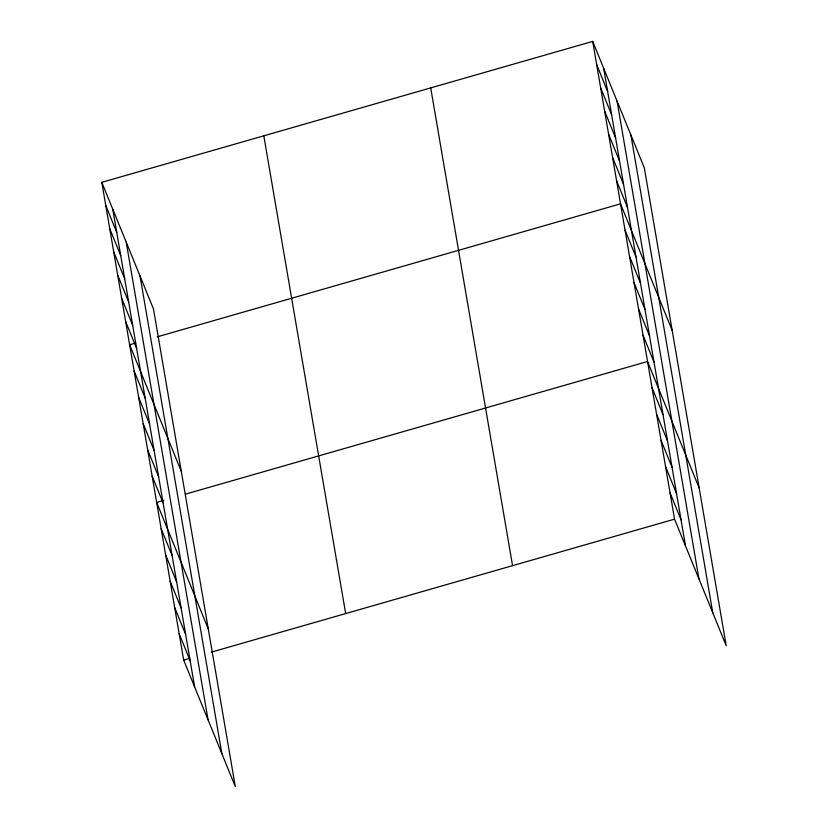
<?xml version="1.0" encoding="UTF-8"?>
<svg xmlns="http://www.w3.org/2000/svg" width="828" height="828" viewBox="0 0 828 828"><rect width="100%" height="100%" fill="white"/><g stroke="black" fill="none" stroke-linecap="round" stroke-linejoin="round"><path stroke-width="1.24" d="M101.803 182.326L153.439 308.844L235.307 786.6L183.671 660.082L101.803 182.326L592.693 41.4L644.329 167.918L726.197 645.674L674.561 519.156L592.693 41.4M135.647 343.04L129.644 344.758L181.27 471.287M157.237 336.841L620.524 203.833L672.16 330.362M163.861 500.35L156.658 502.42L208.294 628.938M185.462 494.15L647.548 361.494L699.174 488.013M183.671 660.082L189.674 658.353M211.275 652.154L674.561 519.156M596.667 64.605L607.638 91.484M600.642 87.809L611.613 114.688M604.626 111.014L615.587 137.893M608.601 134.219L619.572 161.098M612.575 157.423L623.546 184.302M616.549 180.628L627.52 207.507M625.026 230.112L635.997 256.99M629.528 256.39L640.499 283.269M634.041 282.669L645.002 309.537M638.543 308.937L649.504 335.816M643.045 335.216L654.006 362.095M652.05 387.773L663.011 414.642M656.552 414.041L667.513 440.92M661.054 440.32L672.015 467.199M665.557 466.599L676.528 493.478M670.059 492.877L681.03 519.756M105.787 205.53L116.748 232.409M109.762 228.735L120.733 255.614M113.736 251.94L124.707 278.819M117.711 275.144L128.682 302.023M121.685 298.349L132.656 325.228M125.67 321.554L136.63 348.433M134.146 371.037L145.117 397.916M138.649 397.316L149.62 424.195M143.151 423.594L154.122 450.473M147.653 449.873L158.624 476.742M152.155 476.141L163.126 503.02M161.16 528.699L172.131 555.578M165.662 554.977L176.633 581.846M170.164 581.246L181.135 608.125M174.667 607.524L185.638 634.403M179.169 633.803L190.14 660.682M630.905 135.036L712.773 612.792M617.077 101.161L698.946 578.907M603.664 68.279L685.532 546.025M430.705 87.903L512.563 565.659M263.801 135.823L345.669 613.569M140.025 275.962L221.883 753.718M126.198 242.087L208.066 719.842M112.774 209.205L194.642 686.961"/></g></svg>
